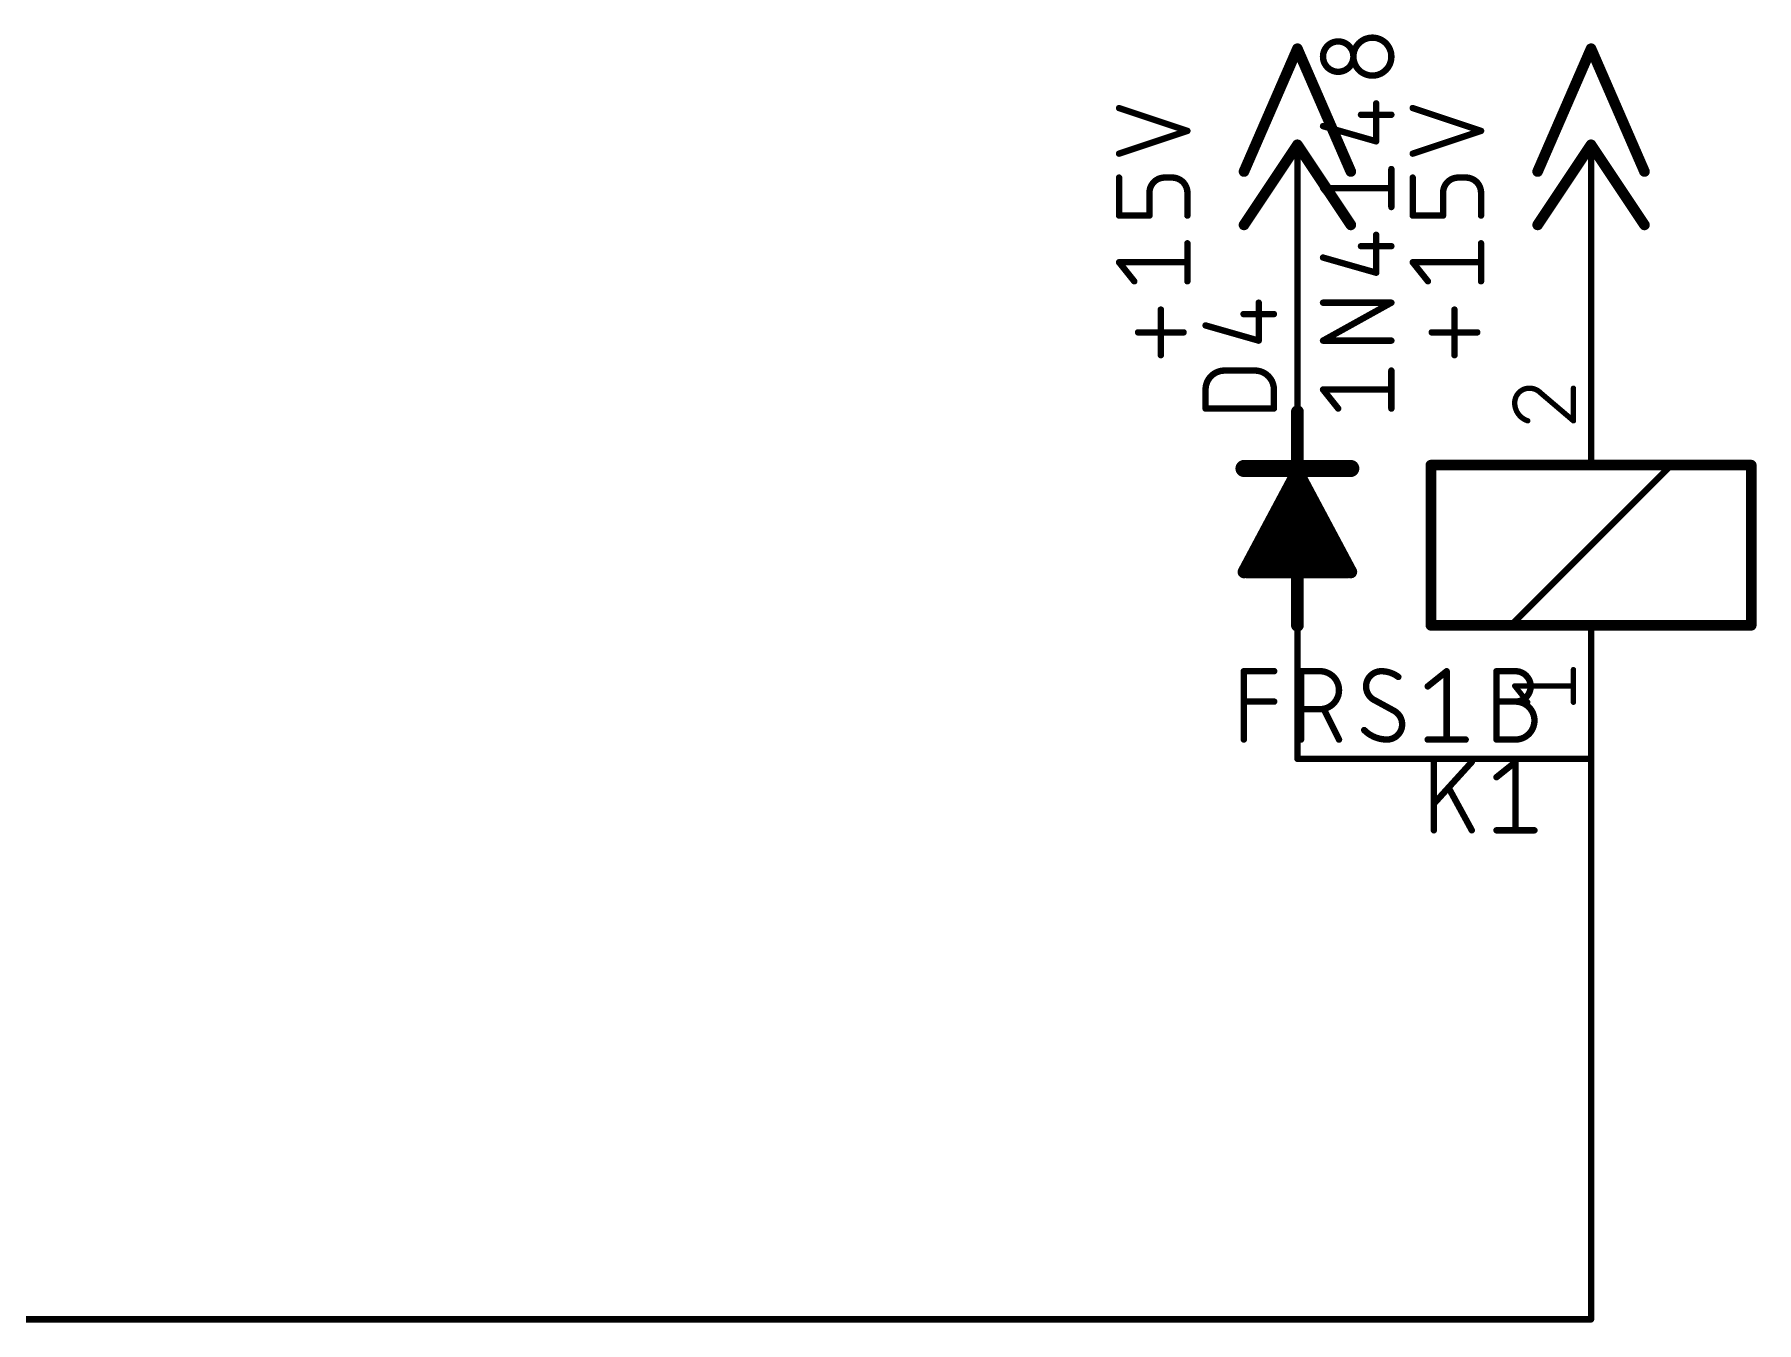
# Model space of a CAD drawing. Extents: x -177 to 163, y -159 to 163.
# Drawn here: x 121.72 to 162.69, y -88.98 to -58.33 of the extents above; entities that cross this region are included whole.
import ezdxf

# ---------------------------------------------------------------- set-up
doc = ezdxf.new("R2010")
doc.units = 0
for name, color, linetype in [('91', 122, 'CONTINUOUS'), ('94', 12, 'CONTINUOUS'), ('95', 251, 'CONTINUOUS'), ('96', 251, 'CONTINUOUS')]:
    doc.layers.add(name, color=color, linetype=linetype)

msp = doc.modelspace()

# ---------------------------------------------------------------- linework, layer by layer
at = {"layer": '91', "const_width": 0.1524}
for points in [[(151.765, -63.5), (151.765, -67.31)], [(158.75, -63.5), (158.75, -65.405)], [(151.765, -72.39), (151.765, -75.565)], [(151.765, -75.565), (158.75, -75.565)], [(158.75, -88.9), (158.75, -75.565)], [(114.3, -88.9), (158.75, -88.9)]]:
    msp.add_lwpolyline(points, dxfattribs=at)
at = {"layer": '91', "const_width": 0.0762}
for points in [[(151.8031, -63.5, 1), (151.7269, -63.5)], [(158.7881, -63.5, 1), (158.7119, -63.5)], [(158.7119, -65.405, 1), (158.7881, -65.405)], [(151.7269, -67.31, 1), (151.8031, -67.31)], [(151.8031, -72.39, 1), (151.7269, -72.39)], [(151.765, -75.5269, 1), (151.765, -75.6031)], [(151.7269, -75.565, 1), (151.8031, -75.565)], [(158.7881, -75.565, 1), (158.7119, -75.565)], [(158.75, -75.6031, 1), (158.75, -75.5269)], [(158.7119, -88.9, 1), (158.7881, -88.9)], [(158.75, -88.9381, 1), (158.75, -88.8619)]]:
    msp.add_lwpolyline(points, format="xyb", dxfattribs=at)
at = {"layer": '94'}
for points, const_width in [([(151.765, -58.674), (150.495, -61.595)], 0.254), ([(153.035, -61.595), (151.765, -58.674)], 0.254), ([(158.75, -58.674), (157.48, -61.595)], 0.254), ([(160.02, -61.595), (158.75, -58.674)], 0.254), ([(151.765, -60.96), (150.495, -62.865)], 0.254), ([(153.035, -62.865), (151.765, -60.96)], 0.254), ([(151.765, -63.5), (151.765, -60.96)], 0.1524), ([(158.75, -60.96), (157.48, -62.865)], 0.254), ([(160.02, -62.865), (158.75, -60.96)], 0.254), ([(158.75, -63.5), (158.75, -60.96)], 0.1524), ([(158.75, -65.405), (158.75, -67.945)], 0.1524), ([(151.765, -67.31), (151.765, -72.39)], 0.3048), ([(151.765, -67.31), (151.765, -69.85)], 0.1524), ([(158.75, -67.945), (158.75, -68.58)], 0.1524), ([(150.495, -68.6594), (153.035, -68.6594)], 0.4064), ([(150.495, -71.12), (151.765, -68.7387)], 0.3048), ([(151.765, -68.7387), (153.035, -71.12)], 0.3048), ([(154.94, -68.58), (154.94, -72.39)], 0.254), ([(158.75, -68.58), (154.94, -68.58)], 0.254), ([(160.655, -68.58), (156.845, -72.39)], 0.1524), ([(160.655, -68.58), (158.75, -68.58)], 0.254), ([(162.56, -68.58), (160.655, -68.58)], 0.254), ([(162.56, -72.39), (162.56, -68.58)], 0.254), ([(150.8125, -71.0406), (151.8444, -69.0562)], 0.3048), ([(151.8444, -69.0562), (152.7175, -70.9613)], 0.3048), ([(150.9712, -70.9613), (151.9238, -69.4531)], 0.3048), ([(151.9238, -69.4531), (152.4, -70.8025)], 0.3048), ([(151.2094, -70.7231), (151.9238, -69.85)], 0.3048), ([(151.6062, -70.5644), (151.9238, -70.1675)], 0.3048), ([(151.765, -72.39), (151.765, -69.85)], 0.1524), ([(151.9238, -69.85), (152.0825, -70.485)], 0.3048), ([(151.9238, -70.1675), (152.1619, -70.6438)], 0.3048), ([(152.0825, -70.485), (151.6062, -70.5644)], 0.3048), ([(152.7175, -70.9613), (150.9712, -70.9613)], 0.3048), ([(152.4, -70.8025), (151.2094, -70.7231)], 0.3048), ([(150.495, -71.12), (150.5744, -71.12)], 0.254), ([(150.5744, -71.12), (152.9556, -71.12)], 0.3048), ([(152.9556, -71.12), (153.035, -71.12)], 0.254), ([(154.94, -72.39), (156.845, -72.39)], 0.254), ([(156.845, -72.39), (158.75, -72.39)], 0.254), ([(158.75, -72.39), (162.56, -72.39)], 0.254), ([(158.75, -73.025), (158.75, -72.39)], 0.1524), ([(158.75, -75.565), (158.75, -73.025)], 0.1524)]:
    msp.add_lwpolyline(points, dxfattribs=dict(at, const_width=const_width))
for points, const_width in [([(151.8232, -58.6487, 1), (151.7068, -58.6993)], 0.127), ([(151.8232, -58.6993, 1), (151.7068, -58.6487)], 0.127), ([(158.8082, -58.6487, 1), (158.6918, -58.6993)], 0.127), ([(158.8082, -58.6993, 1), (158.6918, -58.6487)], 0.127), ([(151.8178, -60.9248, 1), (151.7122, -60.9952)], 0.127), ([(151.8178, -60.9952, 1), (151.7122, -60.9248)], 0.127), ([(151.8031, -60.96, 1), (151.7269, -60.96)], 0.0762), ([(158.8028, -60.9248, 1), (158.6972, -60.9952)], 0.127), ([(158.8028, -60.9952, 1), (158.6972, -60.9248)], 0.127), ([(158.7881, -60.96, 1), (158.7119, -60.96)], 0.0762), ([(150.4368, -61.5697, 1), (150.5532, -61.6203)], 0.127), ([(152.9768, -61.6203, 1), (153.0932, -61.5697)], 0.127), ([(157.4218, -61.5697, 1), (157.5382, -61.6203)], 0.127), ([(159.9618, -61.6203, 1), (160.0782, -61.5697)], 0.127), ([(150.4422, -62.8298, 1), (150.5478, -62.9002)], 0.127), ([(152.9822, -62.9002, 1), (153.0878, -62.8298)], 0.127), ([(157.4272, -62.8298, 1), (157.5328, -62.9002)], 0.127), ([(159.9672, -62.9002, 1), (160.0728, -62.8298)], 0.127), ([(151.7269, -63.5, 1), (151.8031, -63.5)], 0.0762), ([(158.7119, -63.5, 1), (158.7881, -63.5)], 0.0762), ([(158.7881, -65.405, 1), (158.7119, -65.405)], 0.0762), ([(151.8412, -67.31, 1), (151.6888, -67.31)], 0.1524), ([(151.8031, -67.31, 1), (151.7269, -67.31)], 0.0762), ([(158.7881, -67.945, 1), (158.7119, -67.945)], 0.0762), ([(158.7119, -67.945, 1), (158.7881, -67.945)], 0.0762), ([(150.495, -68.5578, 1), (150.495, -68.761)], 0.2032), ([(151.8322, -68.7028, 1), (151.6978, -68.7746)], 0.1524), ([(151.8322, -68.7746, 1), (151.6978, -68.7028)], 0.1524), ([(153.035, -68.761, 1), (153.035, -68.5578)], 0.2032), ([(155.0035, -68.58, 1), (154.8765, -68.58)], 0.127), ([(154.94, -68.5165, 1), (154.94, -68.6435)], 0.127), ([(158.75, -68.5165, 1), (158.75, -68.6435)], 0.127), ([(158.7119, -68.58, 1), (158.7881, -68.58)], 0.0762), ([(158.75, -68.6435, 1), (158.75, -68.5165)], 0.127), ([(160.655, -68.5165, 1), (160.655, -68.6435)], 0.127), ([(160.6819, -68.6069, 1), (160.6281, -68.5531)], 0.0762), ([(160.655, -68.6435, 1), (160.655, -68.5165)], 0.127), ([(162.6235, -68.58, 1), (162.4965, -68.58)], 0.127), ([(162.56, -68.6435, 1), (162.56, -68.5165)], 0.127), ([(151.9137, -69.0245, 1), (151.7751, -69.0879)], 0.1524), ([(151.912, -69.0914, 1), (151.7768, -69.021)], 0.1524), ([(151.9957, -69.4277, 1), (151.8519, -69.4785)], 0.1524), ([(151.9882, -69.4938, 1), (151.8594, -69.4124)], 0.1524), ([(151.8031, -69.85, 1), (151.7269, -69.85)], 0.0762), ([(151.7269, -69.85, 1), (151.8031, -69.85)], 0.0762), ([(151.9977, -69.8315, 1), (151.8499, -69.8685)], 0.1524), ([(151.992, -70.1334, 1), (151.8556, -70.2016)], 0.1524), ([(151.9833, -70.2151, 1), (151.8643, -70.1199)], 0.1524), ([(151.9828, -69.8983, 1), (151.8648, -69.8017)], 0.1524), ([(151.5937, -70.4892, 1), (151.6187, -70.6396)], 0.1524), ([(151.5467, -70.5168, 1), (151.6657, -70.612)], 0.1524), ([(152.0086, -70.5035, 1), (152.1564, -70.4665)], 0.1524), ([(152.095, -70.5602, 1), (152.07, -70.4098)], 0.1524), ([(150.9712, -70.8851, 1), (150.9712, -71.0375)], 0.1524), ([(150.9068, -70.9206, 1), (151.0356, -71.002)], 0.1524), ([(151.2145, -70.6471, 1), (151.2043, -70.7991)], 0.1524), ([(151.1504, -70.6748, 1), (151.2684, -70.7714)], 0.1524), ([(152.0937, -70.6779, 1), (152.2301, -70.6097)], 0.1524), ([(152.3281, -70.8279, 1), (152.4719, -70.7771)], 0.1524), ([(152.3949, -70.8785, 1), (152.4051, -70.7265)], 0.1524), ([(152.6482, -70.993, 1), (152.7868, -70.9296)], 0.1524), ([(152.7175, -71.0375, 1), (152.7175, -70.8851)], 0.1524), ([(150.4278, -71.0841, 1), (150.5622, -71.1559)], 0.1524), ([(150.495, -71.0565, 1), (150.495, -71.1835)], 0.127), ([(150.5744, -71.0438, 1), (150.5744, -71.1962)], 0.1524), ([(150.5744, -71.1835, 1), (150.5744, -71.0565)], 0.127), ([(150.7449, -71.0054, 1), (150.8801, -71.0758)], 0.1524), ([(152.9556, -71.0565, 1), (152.9556, -71.1835)], 0.127), ([(152.9556, -71.1962, 1), (152.9556, -71.0438)], 0.1524), ([(152.9678, -71.1559, 1), (153.1022, -71.0841)], 0.1524), ([(153.035, -71.1835, 1), (153.035, -71.0565)], 0.127), ([(151.6888, -72.39, 1), (151.8412, -72.39)], 0.1524), ([(151.7269, -72.39, 1), (151.8031, -72.39)], 0.0762), ([(154.94, -72.3265, 1), (154.94, -72.4535)], 0.127), ([(154.8765, -72.39, 1), (155.0035, -72.39)], 0.127), ([(156.845, -72.3265, 1), (156.845, -72.4535)], 0.127), ([(156.8181, -72.3631, 1), (156.8719, -72.4169)], 0.0762), ([(156.845, -72.4535, 1), (156.845, -72.3265)], 0.127), ([(158.75, -72.3265, 1), (158.75, -72.4535)], 0.127), ([(158.7881, -72.39, 1), (158.7119, -72.39)], 0.0762), ([(158.75, -72.4535, 1), (158.75, -72.3265)], 0.127), ([(162.4965, -72.39, 1), (162.6235, -72.39)], 0.127), ([(162.56, -72.4535, 1), (162.56, -72.3265)], 0.127), ([(158.7881, -73.025, 1), (158.7119, -73.025)], 0.0762), ([(158.7119, -73.025, 1), (158.7881, -73.025)], 0.0762), ([(158.7119, -75.565, 1), (158.7881, -75.565)], 0.0762)]:
    msp.add_lwpolyline(points, format="xyb", dxfattribs=dict(at, const_width=const_width))
at = {"layer": '95'}
for points, const_width in [([(150.845, -65.6186), (150.845, -64.7155)], 0.1524), ([(150.4837, -64.9864), (151.2062, -64.9864)], 0.1524), ([(149.5806, -65.2573), (150.845, -65.6186)], 0.1524), ([(150.0322, -66.3307), (150.7546, -66.3307)], 0.1524), ([(149.5806, -67.2338), (149.5806, -66.7822)], 0.1524), ([(151.2062, -66.7822), (151.2062, -67.2338)], 0.1524), ([(158.3309, -67.5259), (158.3309, -66.7498)], 0.127), ([(151.2062, -67.2338), (149.5806, -67.2338)], 0.1524), ([(157.5548, -66.8662), (158.3309, -67.5259)], 0.127), ([(158.3309, -74.2202), (158.3309, -73.4441)], 0.127), ([(157.2443, -74.2202), (156.9339, -73.8322)], 0.127), ([(156.9339, -73.8322), (158.3309, -73.8322)], 0.127), ([(155.0108, -77.2668), (155.0108, -75.6412)], 0.1524), ([(155.9139, -75.6412), (155.0108, -76.6346)], 0.1524), ([(156.5007, -76.0024), (156.9522, -75.6412)], 0.1524), ([(156.9522, -75.6412), (156.9522, -77.2668)], 0.1524), ([(155.9139, -77.2668), (155.372, -76.2734)], 0.1524), ([(156.5007, -77.2668), (157.4038, -77.2668)], 0.1524)]:
    msp.add_lwpolyline(points, dxfattribs=dict(at, const_width=const_width))
for points, const_width in [([(150.8831, -64.7155, 1), (150.8069, -64.7155)], 0.0762), ([(150.4837, -64.9483, 1), (150.4837, -65.0245)], 0.0762), ([(151.2062, -65.0245, 1), (151.2062, -64.9483)], 0.0762), ([(149.5911, -65.2207, 1), (149.5701, -65.294)], 0.0762), ([(150.8069, -65.6186, 1), (150.8831, -65.6186)], 0.0762), ([(150.8345, -65.6552, 1), (150.8554, -65.5819)], 0.0762), ([(150.0322, -66.3307, 0.4142), (149.5806, -66.7822)], 0.1524), ([(150.0322, -66.2926, 1), (150.0322, -66.3688)], 0.0762), ([(150.0322, -66.3688, 1), (150.0322, -66.2926)], 0.0762), ([(151.2062, -66.7822, 0.4142), (150.7546, -66.3307)], 0.1524), ([(150.7546, -66.2926, 1), (150.7546, -66.3688)], 0.0762), ([(150.7546, -66.3688, 1), (150.7546, -66.2926)], 0.0762), ([(149.6187, -66.7822, 1), (149.5425, -66.7822)], 0.0762), ([(149.5425, -66.7822, 1), (149.6187, -66.7822)], 0.0762), ([(151.2443, -66.7822, 1), (151.1681, -66.7822)], 0.0762), ([(151.1681, -66.7822, 1), (151.2443, -66.7822)], 0.0762), ([(157.2832, -66.7498, 0.4142), (156.9339, -67.099)], 0.127), ([(157.2831, -66.718, 1), (157.2832, -66.7815)], 0.0635), ([(157.5548, -66.8662, 0.2053), (157.2832, -66.7498)], 0.127), ([(157.2832, -66.7815, 1), (157.2832, -66.718)], 0.0635), ([(158.3627, -66.7498, 1), (158.2992, -66.7498)], 0.0635), ([(149.5806, -67.1957, 1), (149.5806, -67.2719)], 0.0762), ([(151.2062, -67.2719, 1), (151.2062, -67.1957)], 0.0762), ([(156.9339, -67.099, 0.3252), (157.2443, -67.5259)], 0.127), ([(156.9656, -67.099, 1), (156.9022, -67.099)], 0.0635), ([(156.9022, -67.099, 1), (156.9656, -67.099)], 0.0635), ([(157.5754, -66.842, 1), (157.5342, -66.8904)], 0.0635), ([(157.5318, -66.8881, 1), (157.5778, -66.8443)], 0.0635), ([(149.5425, -67.2338, 1), (149.6187, -67.2338)], 0.0762), ([(151.1681, -67.2338, 1), (151.2443, -67.2338)], 0.0762), ([(157.2346, -67.5561, 1), (157.2541, -67.4957)], 0.0635), ([(158.2992, -67.5259, 1), (158.3627, -67.5259)], 0.0635), ([(158.3103, -67.5501, 1), (158.3515, -67.5017)], 0.0635), ([(158.3627, -73.4441, 1), (158.2992, -73.4441)], 0.0635), ([(156.9587, -73.8123, 1), (156.9091, -73.852)], 0.0635), ([(156.9339, -73.8004, 1), (156.9339, -73.8639)], 0.0635), ([(158.3309, -73.8639, 1), (158.3309, -73.8004)], 0.0635), ([(157.2196, -74.24, 1), (157.2691, -74.2004)], 0.0635), ([(158.2992, -74.2202, 1), (158.3627, -74.2202)], 0.0635), ([(155.0489, -75.6412, 1), (154.9727, -75.6412)], 0.0762), ([(155.9421, -75.6668, 1), (155.8857, -75.6156)], 0.0762), ([(156.9903, -75.6412, 1), (156.9141, -75.6412)], 0.0762), ([(156.976, -75.671, 1), (156.9284, -75.6114)], 0.0762), ([(156.4769, -75.9727, 1), (156.5245, -76.0322)], 0.0762), ([(154.9826, -76.609, 1), (155.039, -76.6603)], 0.0762), ([(155.4055, -76.2551, 1), (155.3386, -76.2916)], 0.0762), ([(154.9727, -77.2668, 1), (155.0489, -77.2668)], 0.0762), ([(155.8804, -77.285, 1), (155.9473, -77.2486)], 0.0762), ([(156.5007, -77.2287, 1), (156.5007, -77.3049)], 0.0762), ([(156.9141, -77.2668, 1), (156.9903, -77.2668)], 0.0762), ([(157.4038, -77.3049, 1), (157.4038, -77.2287)], 0.0762)]:
    msp.add_lwpolyline(points, format="xyb", dxfattribs=dict(at, const_width=const_width))
at = {"layer": '96'}
for points, const_width in [([(152.7358, -58.5012, 1), (152.7358, -59.2237)], 0.1524), ([(152.7358, -59.2237, 1), (152.7358, -58.5012)], 0.1524), ([(152.7358, -58.4631, 1), (152.7358, -58.5393)], 0.0762), ([(152.7358, -58.5393, 1), (152.7358, -58.4631)], 0.0762), ([(153.5486, -58.4109, 1), (153.5486, -59.314)], 0.1524), ([(153.5486, -59.314, 1), (153.5486, -58.4109)], 0.1524), ([(153.5486, -58.3728, 1), (153.5486, -58.449)], 0.0762), ([(153.5486, -58.449, 1), (153.5486, -58.3728)], 0.0762), ([(152.7358, -59.1856, 1), (152.7358, -59.2618)], 0.0762), ([(152.7358, -59.2618, 1), (152.7358, -59.1856)], 0.0762), ([(153.5486, -59.2759, 1), (153.5486, -59.3521)], 0.0762), ([(153.5486, -59.3521, 1), (153.5486, -59.2759)], 0.0762), ([(147.5352, -60.0503, 1), (147.5112, -60.1226)], 0.0762), ([(153.2777, -60.2068, 1), (153.2777, -60.283)], 0.0762), ([(153.6771, -59.974, 1), (153.6009, -59.974)], 0.0762), ([(154.0002, -60.283, 1), (154.0002, -60.2068)], 0.0762), ([(154.5202, -60.0503, 1), (154.4962, -60.1226)], 0.0762), ([(149.1608, -60.6645, 1), (149.1368, -60.5922)], 0.0762), ([(149.1368, -60.6645, 1), (149.1608, -60.5922)], 0.0762), ([(152.3851, -60.4792, 1), (152.3641, -60.5525)], 0.0762), ([(156.1458, -60.6645, 1), (156.1218, -60.5922)], 0.0762), ([(156.1218, -60.6645, 1), (156.1458, -60.5922)], 0.0762), ([(153.6009, -60.8771, 1), (153.6771, -60.8771)], 0.0762), ([(153.6285, -60.9137, 1), (153.6494, -60.8405)], 0.0762), ([(147.5112, -61.1341, 1), (147.5352, -61.2064)], 0.0762), ([(154.4962, -61.1341, 1), (154.5202, -61.2064)], 0.0762), ([(147.5613, -61.7399, 1), (147.4851, -61.7399)], 0.0762), ([(148.6069, -61.7399, 0.4142), (148.2457, -62.1012)], 0.1524), ([(148.6069, -61.7018, 1), (148.6069, -61.778)], 0.0762), ([(148.6069, -61.778, 1), (148.6069, -61.7018)], 0.0762), ([(149.1488, -62.1012, 0.4142), (148.7876, -61.7399)], 0.1524), ([(148.7876, -61.7018, 1), (148.7876, -61.778)], 0.0762), ([(148.7876, -61.778, 1), (148.7876, -61.7018)], 0.0762), ([(154.0383, -61.5371, 1), (153.9621, -61.5371)], 0.0762), ([(154.5463, -61.7399, 1), (154.4701, -61.7399)], 0.0762), ([(155.5919, -61.7399, 0.4142), (155.2307, -62.1012)], 0.1524), ([(155.5919, -61.7018, 1), (155.5919, -61.778)], 0.0762), ([(155.5919, -61.778, 1), (155.5919, -61.7018)], 0.0762), ([(156.1338, -62.1012, 0.4142), (155.7726, -61.7399)], 0.1524), ([(155.7726, -61.7018, 1), (155.7726, -61.778)], 0.0762), ([(155.7726, -61.778, 1), (155.7726, -61.7018)], 0.0762), ([(148.2838, -62.1012, 1), (148.2076, -62.1012)], 0.0762), ([(148.2076, -62.1012, 1), (148.2838, -62.1012)], 0.0762), ([(149.1869, -62.1012, 1), (149.1107, -62.1012)], 0.0762), ([(149.1107, -62.1012, 1), (149.1869, -62.1012)], 0.0762), ([(152.4044, -61.9649, 1), (152.3448, -62.0125)], 0.0762), ([(152.3746, -61.9506, 1), (152.3746, -62.0268)], 0.0762), ([(154.0002, -62.0268, 1), (154.0002, -61.9506)], 0.0762), ([(155.2688, -62.1012, 1), (155.1926, -62.1012)], 0.0762), ([(155.1926, -62.1012, 1), (155.2688, -62.1012)], 0.0762), ([(156.1719, -62.1012, 1), (156.0957, -62.1012)], 0.0762), ([(156.0957, -62.1012, 1), (156.1719, -62.1012)], 0.0762), ([(147.5232, -62.6049, 1), (147.5232, -62.6811)], 0.0762), ([(147.4851, -62.643, 1), (147.5613, -62.643)], 0.0762), ([(148.2076, -62.643, 1), (148.2838, -62.643)], 0.0762), ([(148.2457, -62.6811, 1), (148.2457, -62.6049)], 0.0762), ([(149.1107, -62.643, 1), (149.1869, -62.643)], 0.0762), ([(152.7061, -62.464, 1), (152.7656, -62.4164)], 0.0762), ([(153.9621, -62.4402, 1), (154.0383, -62.4402)], 0.0762), ([(154.5082, -62.6049, 1), (154.5082, -62.6811)], 0.0762), ([(154.4701, -62.643, 1), (154.5463, -62.643)], 0.0762), ([(155.1926, -62.643, 1), (155.2688, -62.643)], 0.0762), ([(155.2307, -62.6811, 1), (155.2307, -62.6049)], 0.0762), ([(156.0957, -62.643, 1), (156.1719, -62.643)], 0.0762), ([(153.6771, -63.1002, 1), (153.6009, -63.1002)], 0.0762), ([(149.1869, -63.3031, 1), (149.1107, -63.3031)], 0.0762), ([(153.2777, -63.3331, 1), (153.2777, -63.4093)], 0.0762), ([(154.0002, -63.4093, 1), (154.0002, -63.3331)], 0.0762), ([(156.1719, -63.3031, 1), (156.0957, -63.3031)], 0.0762), ([(147.553, -63.7308, 1), (147.4934, -63.7784)], 0.0762), ([(147.5232, -63.7165, 1), (147.5232, -63.7927)], 0.0762), ([(149.1488, -63.7927, 1), (149.1488, -63.7165)], 0.0762), ([(152.3851, -63.6055, 1), (152.3641, -63.6787)], 0.0762), ([(154.538, -63.7308, 1), (154.4784, -63.7784)], 0.0762), ([(154.5082, -63.7165, 1), (154.5082, -63.7927)], 0.0762), ([(156.1338, -63.7927, 1), (156.1338, -63.7165)], 0.0762), ([(147.8547, -64.23, 1), (147.9142, -64.1824)], 0.0762), ([(149.1107, -64.2062, 1), (149.1869, -64.2062)], 0.0762), ([(153.6009, -64.0033, 1), (153.6771, -64.0033)], 0.0762), ([(153.6285, -64.04, 1), (153.6494, -63.9667)], 0.0762), ([(154.8397, -64.23, 1), (154.8992, -64.1824)], 0.0762), ([(156.0957, -64.2062, 1), (156.1719, -64.2062)], 0.0762), ([(152.3746, -64.6774, 1), (152.3746, -64.7536)], 0.0762), ([(154.0187, -64.7488, 1), (153.9817, -64.6822)], 0.0762), ([(154.0002, -64.7536, 1), (154.0002, -64.6774)], 0.0762), ([(148.5547, -64.8801, 1), (148.4785, -64.8801)], 0.0762), ([(155.5397, -64.8801, 1), (155.4635, -64.8801)], 0.0762), ([(147.9748, -65.3838, 1), (147.9748, -65.46)], 0.0762), ([(149.0585, -65.46, 1), (149.0585, -65.3838)], 0.0762), ([(154.9598, -65.3838, 1), (154.9598, -65.46)], 0.0762), ([(156.0435, -65.46, 1), (156.0435, -65.3838)], 0.0762), ([(148.4785, -65.9638, 1), (148.5547, -65.9638)], 0.0762), ([(152.3746, -65.5805, 1), (152.3746, -65.6567)], 0.0762), ([(152.3561, -65.5853, 1), (152.3931, -65.6519)], 0.0762), ([(154.0002, -65.6567, 1), (154.0002, -65.5805)], 0.0762), ([(155.4635, -65.9638, 1), (155.5397, -65.9638)], 0.0762), ([(154.0383, -66.3307, 1), (153.9621, -66.3307)], 0.0762), ([(152.4044, -66.7584, 1), (152.3448, -66.806)], 0.0762), ([(152.3746, -66.7441, 1), (152.3746, -66.8203)], 0.0762), ([(154.0002, -66.8203, 1), (154.0002, -66.7441)], 0.0762), ([(152.7061, -67.2576, 1), (152.7656, -67.21)], 0.0762), ([(153.9621, -67.2338, 1), (154.0383, -67.2338)], 0.0762), ([(150.5287, -73.4822, 1), (150.4525, -73.4822)], 0.0762), ([(150.4906, -73.4441, 1), (150.4906, -73.5203)], 0.0762), ([(151.2131, -73.5203, 1), (151.2131, -73.4441)], 0.0762), ([(151.8896, -73.4822, 1), (151.8134, -73.4822)], 0.0762), ([(151.8515, -73.4441, 1), (151.8515, -73.5203)], 0.0762), ([(152.303, -74.3853, 1), (152.303, -73.4822)], 0.1524), ([(152.303, -73.4441, 1), (152.303, -73.5203)], 0.0762), ([(152.303, -73.5203, 1), (152.303, -73.4441)], 0.0762), ([(153.7597, -73.4822, 0.4142), (153.3985, -73.8434)], 0.1524), ([(154.1661, -73.6177, 0.1623), (153.7597, -73.4822)], 0.1524), ([(153.7597, -73.4441, 1), (153.7597, -73.5203)], 0.0762), ([(153.7597, -73.5203, 1), (153.7597, -73.4441)], 0.0762), ([(154.1433, -73.6481, 1), (154.189, -73.5872)], 0.0762), ([(155.354, -73.4822, 1), (155.2778, -73.4822)], 0.0762), ([(155.3397, -73.512, 1), (155.2921, -73.4524)], 0.0762), ([(156.5388, -73.4822, 1), (156.4626, -73.4822)], 0.0762), ([(156.5007, -73.4441, 1), (156.5007, -73.5203)], 0.0762), ([(156.9522, -74.2047, 1), (156.9522, -73.4822)], 0.1524), ([(156.9522, -73.4441, 1), (156.9522, -73.5203)], 0.0762), ([(156.9522, -73.5203, 1), (156.9522, -73.4441)], 0.0762), ([(150.4906, -74.1666, 1), (150.4906, -74.2428)], 0.0762), ([(151.2131, -74.2428, 1), (151.2131, -74.1666)], 0.0762), ([(153.3985, -73.8434, 0.2656), (153.5791, -74.1595)], 0.1524), ([(153.4366, -73.8434, 1), (153.3604, -73.8434)], 0.0762), ([(153.3604, -73.8434, 1), (153.4366, -73.8434)], 0.0762), ([(153.5974, -74.1261, 1), (153.5609, -74.193)], 0.0762), ([(153.5598, -74.1924, 1), (153.5985, -74.1267)], 0.0762), ([(154.8406, -73.8137, 1), (154.8882, -73.8732)], 0.0762), ([(156.5007, -74.1666, 1), (156.5007, -74.2428)], 0.0762), ([(156.9522, -75.1078, 1), (156.9522, -74.2047)], 0.1524), ([(156.9522, -74.1666, 1), (156.9522, -74.2428)], 0.0762), ([(156.9522, -74.1666, 1), (156.9522, -74.2428)], 0.0762), ([(156.9522, -74.2428, 1), (156.9522, -74.1666)], 0.0762), ([(151.8515, -74.3472, 1), (151.8515, -74.4234)], 0.0762), ([(152.303, -74.3472, 1), (152.303, -74.4234)], 0.0762), ([(152.303, -74.4234, 1), (152.303, -74.3472)], 0.0762), ([(152.4274, -74.3683, 1), (152.3593, -74.4024)], 0.0762), ([(154.0952, -74.3976, 1), (154.0565, -74.4633)], 0.0762), ([(154.2565, -74.7466, 0.2656), (154.0758, -74.4305)], 0.1524), ([(154.0576, -74.4639, 1), (154.0941, -74.397)], 0.0762), ([(153.3533, -74.882, 0.2), (153.8952, -75.1078)], 0.1524), ([(153.3804, -74.8552, 1), (153.3263, -74.9089)], 0.0762), ([(153.8952, -75.1078, 0.4142), (154.2565, -74.7466)], 0.1524), ([(154.2946, -74.7466, 1), (154.2184, -74.7466)], 0.0762), ([(154.2184, -74.7466, 1), (154.2946, -74.7466)], 0.0762), ([(150.4525, -75.1078, 1), (150.5287, -75.1078)], 0.0762), ([(151.8134, -75.1078, 1), (151.8896, -75.1078)], 0.0762), ([(152.7205, -75.1248, 1), (152.7887, -75.0908)], 0.0762), ([(153.8952, -75.0697, 1), (153.8952, -75.1459)], 0.0762), ([(153.8952, -75.1459, 1), (153.8952, -75.0697)], 0.0762), ([(154.8644, -75.0697, 1), (154.8644, -75.1459)], 0.0762), ([(155.2778, -75.1078, 1), (155.354, -75.1078)], 0.0762), ([(155.7675, -75.1459, 1), (155.7675, -75.0697)], 0.0762), ([(156.5007, -75.0697, 1), (156.5007, -75.1459)], 0.0762), ([(156.4626, -75.1078, 1), (156.5388, -75.1078)], 0.0762), ([(156.9522, -75.0697, 1), (156.9522, -75.1459)], 0.0762), ([(156.9522, -75.1459, 1), (156.9522, -75.0697)], 0.0762)]:
    msp.add_lwpolyline(points, format="xyb", dxfattribs=dict(at, const_width=const_width))
at = {"layer": '96', "const_width": 0.1524}
for points in [[(149.1488, -60.6284), (147.5232, -60.0865)], [(153.2777, -60.2449), (154.0002, -60.2449)], [(153.639, -60.8771), (153.639, -59.974)], [(156.1338, -60.6284), (154.5082, -60.0865)], [(147.5232, -61.1702), (149.1488, -60.6284)], [(152.3746, -60.5159), (153.639, -60.8771)], [(154.5082, -61.1702), (156.1338, -60.6284)], [(147.5232, -62.643), (147.5232, -61.7399)], [(148.7876, -61.7399), (148.6069, -61.7399)], [(154.0002, -62.4402), (154.0002, -61.5371)], [(154.5082, -62.643), (154.5082, -61.7399)], [(155.7726, -61.7399), (155.5919, -61.7399)], [(148.2457, -62.1012), (148.2457, -62.643)], [(149.1488, -62.643), (149.1488, -62.1012)], [(152.7358, -62.4402), (152.3746, -61.9887)], [(152.3746, -61.9887), (154.0002, -61.9887)], [(155.2307, -62.1012), (155.2307, -62.643)], [(156.1338, -62.643), (156.1338, -62.1012)], [(148.2457, -62.643), (147.5232, -62.643)], [(155.2307, -62.643), (154.5082, -62.643)], [(153.639, -64.0033), (153.639, -63.1002)], [(149.1488, -64.2062), (149.1488, -63.3031)], [(153.2777, -63.3712), (154.0002, -63.3712)], [(156.1338, -64.2062), (156.1338, -63.3031)], [(147.8844, -64.2062), (147.5232, -63.7546)], [(147.5232, -63.7546), (149.1488, -63.7546)], [(152.3746, -63.6421), (153.639, -64.0033)], [(154.8694, -64.2062), (154.5082, -63.7546)], [(154.5082, -63.7546), (156.1338, -63.7546)], [(152.3746, -65.6186), (154.0002, -64.7155)], [(154.0002, -64.7155), (152.3746, -64.7155)], [(148.5166, -65.9638), (148.5166, -64.8801)], [(155.5016, -65.9638), (155.5016, -64.8801)], [(149.0585, -65.4219), (147.9748, -65.4219)], [(156.0435, -65.4219), (154.9598, -65.4219)], [(154.0002, -65.6186), (152.3746, -65.6186)], [(154.0002, -67.2338), (154.0002, -66.3307)], [(152.7358, -67.2338), (152.3746, -66.7822)], [(152.3746, -66.7822), (154.0002, -66.7822)], [(150.4906, -75.1078), (150.4906, -73.4822)], [(150.4906, -73.4822), (151.2131, -73.4822)], [(151.8515, -75.1078), (151.8515, -73.4822)], [(151.8515, -73.4822), (152.303, -73.4822)], [(154.8644, -73.8434), (155.3159, -73.4822)], [(155.3159, -73.4822), (155.3159, -75.1078)], [(156.5007, -75.1078), (156.5007, -73.4822)], [(156.5007, -73.4822), (156.9522, -73.4822)], [(150.4906, -74.2047), (151.2131, -74.2047)], [(154.0758, -74.4305), (153.5791, -74.1595)], [(156.5007, -74.2047), (156.9522, -74.2047)], [(152.303, -74.3853), (151.8515, -74.3853)], [(152.7546, -75.1078), (152.3933, -74.3853)], [(154.8644, -75.1078), (155.7675, -75.1078)], [(156.9522, -75.1078), (156.5007, -75.1078)]]:
    msp.add_lwpolyline(points, dxfattribs=at)

doc.saveas('drawing.dxf')
